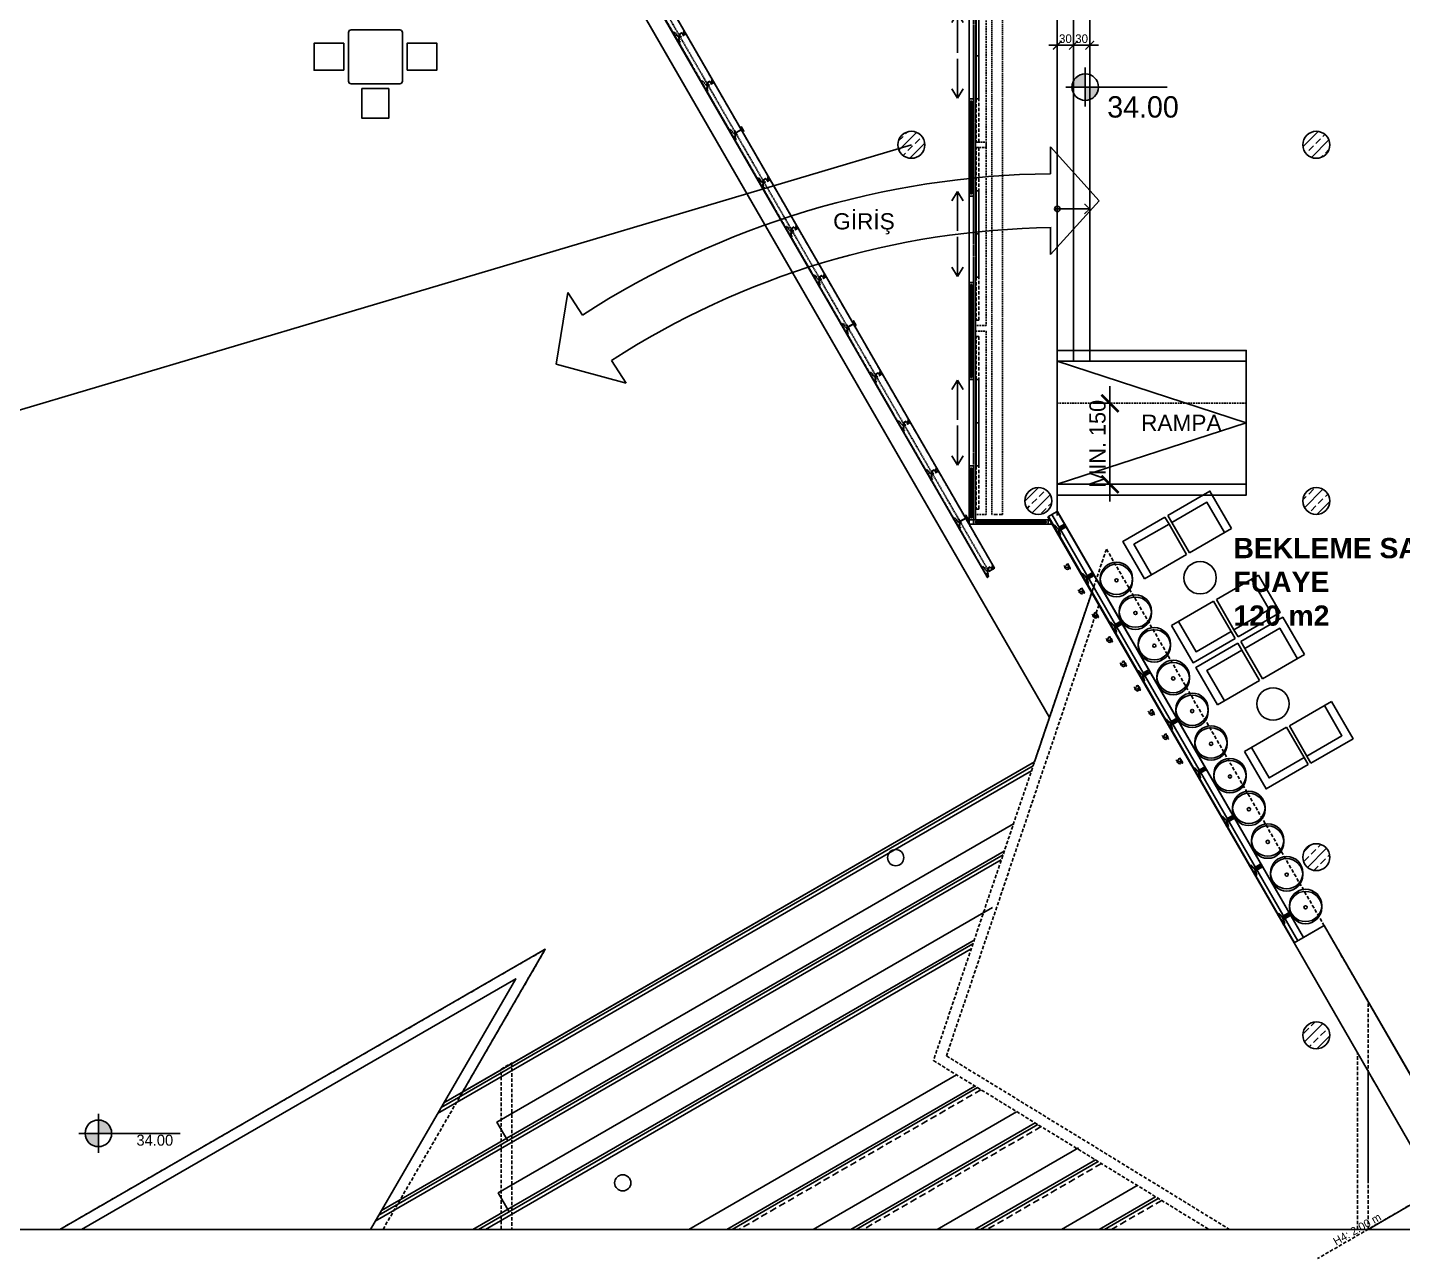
# Model space of a CAD drawing. Header units: centimetres. Extents: x -4936 to 1070, y -18359 to -13352.
# Drawn here: x -2873 to -326, y -18296 to -16015 of the extents above; entities that cross this region are included whole.
import ezdxf
from ezdxf.enums import TextEntityAlignment as Align

# ---------------------------------------------------------------- set-up
doc = ezdxf.new("R2010")
doc.units = ezdxf.units.CM
doc.header["$MEASUREMENT"] = 0
doc.linetypes.add('DASHED', pattern=[19.05, 12.7, -6.35])
doc.linetypes.add('DASHED2', pattern=[9.525, 6.35, -3.175])
for name, color, linetype in [('a_anno_text_p1', 1, 'Continuous'), ('a_anno_text_p2', 2, 'Continuous'), ('a_anno_text_spot', 1, 'Continuous'), ('a_anno_text_spot2', 2, 'Continuous'), ('a_anno_txt', 2, 'Continuous'), ('a_dim', 1, 'Continuous'), ('a_dim_carsi', 1, 'Continuous'), ('a_door_d', 1, 'DASHED2'), ('a_furn', 1, 'Continuous'), ('a_glazing', 150, 'Continuous'), ('a_hatch_p8', 8, 'Continuous'), ('a_overhead', 1, 'DASHED2'), ('a_p1', 1, 'Continuous'), ('a_p1_d', 1, 'DASHED2'), ('a_p2', 2, 'Continuous'), ('a_p2_d', 2, 'DASHED'), ('a_p3', 3, 'Continuous'), ('a_p3_d', 3, 'DASHED2'), ('a_p4', 4, 'Continuous'), ('a_p5', 5, 'Continuous'), ('a_p8_d', 8, 'DASHED2'), ('a_step', 2, 'Continuous'), ('E_lighting', 40, 'Continuous'), ('m_equipment', 1, 'DASHED2'), ('str_SNL_hatch', 1, 'Continuous'), ('str_SNL_wall_sheer', 5, 'Continuous'), ('TEFRIS', 12, 'Continuous')]:
    doc.layers.add(name, color=color, linetype=linetype)
doc.styles.add('ARIAL', font='', dxfattribs={"height": 1})
doc.styles.get("Standard").update_dxf_attribs({"font": ''})
doc.styles.get('ARIAL').set_extended_font_data('@Arial Unicode MS')
doc.styles.get('Standard').set_extended_font_data('Futura Lt BT')
doc.dimstyles.new('snl-100', dxfattribs={"dimtxt": 16, "dimasz": 16, "dimexe": 16, "dimexo": 8, "dimgap": 4, "dimtad": 1, "dimtoh": 1, "dimdec": 0, "dimzin": 0, "dimdsep": 46, "dimtxsty": 'Standard', "dimblk": 'ARCHTICK', "dimcen": 16, "dimdle": 16, "dimclrd": 256, "dimclre": 256, "dimclrt": 6, "dimadec": 0, "dimazin": 0, "dimtfac": 1, "dimtdec": 0, "dimtix": 1, "dimtmove": 0, "dimatfit": 0, "dimldrblk": 'ARCHTICK', "dimfxl": 1, "dimtolj": 1, "dimtzin": 0, "dimlwd": -1, "dimlwe": -1, "dimarcsym": 0})
doc.dimstyles.new('snl-200', dxfattribs={"dimtxt": 50, "dimasz": 32, "dimexe": 0, "dimexo": 16, "dimgap": 8, "dimtad": 1, "dimtoh": 1, "dimdec": 0, "dimzin": 0, "dimdsep": 46, "dimtxsty": 'Standard', "dimblk": 'ARCHTICK', "dimcen": 32, "dimclrd": 256, "dimclre": 256, "dimclrt": 256, "dimadec": 0, "dimazin": 0, "dimtfac": 1, "dimtdec": 0, "dimtix": 1, "dimtmove": 0, "dimatfit": 0, "dimldrblk": 'ARCHTICK', "dimfxl": 1, "dimtolj": 1, "dimtzin": 0, "dimlwd": -1, "dimlwe": -1, "dimarcsym": 0})

# ---------------------------------------------------------------- blocks, each defined once
blk = doc.blocks.new('A$C2B115F83')
blk.add_lwpolyline([(0, 8), (0, 0), (6, 0), (6, 3), (4, 3), (4, 5), (6, 5), (6, 8)], close=True)
blk = doc.blocks.new('A$C1C56115A')
at = {"layer": 'a_door_d', "ltscale": 0.5}
blk.add_lwpolyline([(-7.5, 170), (12.5, 170), (12.5, -170), (-7.5, -170)], close=True, dxfattribs=at)
at = {"layer": 'a_door_d'}
for points in [[(-6.5, 80), (-6.5, 160), (-1.5, 160), (-1.5, 80)], [(-6.5, -80), (-6.5, -160), (-1.5, -160), (-1.5, -80)]]:
    blk.add_lwpolyline(points, close=True, dxfattribs=at)
at = {"layer": 'a_glazing'}
for points in [[(-40.8, 78.8), (-51.3, 61.5)], [(-40.8, 5.4), (-40.8, 78.8)], [(-40.8, 78.8), (-30.2, 61.5)], [(-40.8, -5.4), (-40.8, -78.8)], [(-40.8, -78.8), (-51.3, -61.5)], [(-40.8, -78.8), (-30.2, -61.5)]]:
    blk.add_lwpolyline(points, dxfattribs=at)
at = {"layer": 'a_p2'}
for points in [[(-6.5, 0), (-6.5, 80), (-1.5, 80), (-1.5, 0)], [(-6.5, 0), (-6.5, -80), (-1.5, -80), (-1.5, 0)]]:
    blk.add_lwpolyline(points, close=True, dxfattribs=at)
blk = doc.blocks.new('A$C6B126162')
for points in [[(0.5, 0), (0.5, -2.2), (10.5, -4.9), (10.5, -7), (9.5, -7), (9.5, -5.6), (0, -3.1), (-9.5, -5.6), (-9.5, -7), (-10.5, -7), (-10.5, -4.9), (-0.5, -2.2), (-0.5, 0), (0.5, 0)], [(-11.5, -7), (-11.5, -8), (-8.5, -8), (-8.5, -8), (-8.5, -7), (-11.5, -7), (-11.5, -7)], [(8.5, -7), (8.5, -8), (11.5, -8), (11.5, -8), (11.5, -7), (8.5, -7), (8.5, -7)]]:
    blk.add_lwpolyline(points)
blk = doc.blocks.new('A$C65777083')
for points in [[(3, 0), (-3, 0), (-3, 12), (3, 12)], [(2.5, 0.5), (-2.5, 0.5), (-2.5, 11.5), (2.5, 11.5)]]:
    blk.add_lwpolyline(points, close=True)
for points in [[(2.5, 11.5), (-2.5, 0.5)], [(-2.5, 11.5), (2.5, 0.5)]]:
    blk.add_lwpolyline(points)
blk = doc.blocks.new('A$C30884E47')
for p, q in [((-5, 15), (-5, 14.5)), ((-5, 0), (-5, 0.5)), ((5, 14.5), (5, 15)), ((5, 0), (5, 0.5))]:
    blk.add_line(p, q)
for points in [[(-5, 15), (5, 15)], [(-5, 14.5), (-0.25, 14.5)], [(-5, 0.5), (-0.25, 0.5)], [(-5, 0), (5, 0)], [(-0.25, 14.5), (-0.25, 0.5)], [(0.25, 14.5), (5, 14.5)], [(0.25, 14.5), (0.25, 0.5)], [(0.25, 0.5), (5, 0.5)]]:
    blk.add_lwpolyline(points)
blk = doc.blocks.new('A$C7DFD5307')
blk.add_circle((0, 0), 10)
blk = doc.blocks.new('A$C47794B28')
at = {"layer": 'str_SNL_hatch'}
h = blk.add_hatch(dxfattribs=at)
h.set_pattern_fill('ANSI33', color=256, scale=100, style=0)
h.set_pattern_definition([(45, (-1153.641, -4045.18), (-17.67767, 17.67767), []), (45, (-1135.964, -4045.18), (-17.67767, 17.67767), [12.5, -6.25])])
edge = h.paths.add_edge_path()
edge.add_arc((0, 0), 25, 0, 360)
at = {"layer": 'str_SNL_wall_sheer'}
blk.add_circle((0, 0), 25, dxfattribs=at)
blk = doc.blocks.new('*U16')
at = {"layer": 'a_anno_text_spot2'}
h = blk.add_hatch(color=256, dxfattribs=at)
h.paths.add_polyline_path([(-22.9, 24.6, 0.414214), (-47.6, 0), (-22.9, 0)])
h.paths.add_polyline_path([(-22.9, 0), (-22.9, -24.6, 0.414214), (1.7, 0)])
for p, q in [((-22.9, 36.2), (-22.9, -36.2)), ((-59.2, 0), (128.7, 0))]:
    blk.add_line(p, q, dxfattribs=at)
blk.add_circle((-22.9, 0), 24.6, dxfattribs=at)
for tag, p in [('MIMARI_KOT', (18.1, 21.6)), ('STATIK_KOT', (17.8, -56.5))]:
    blk.add_attdef(tag, p, '', height=39.6, dxfattribs=at)
blk = doc.blocks.new('kot')
h = blk.add_hatch(color=256)
h.paths.add_polyline_path([(0, 0), (-9.7, 0, 0.414214), (0, -9.7)])
h.paths.add_polyline_path([(0, 9.7), (0, 0), (9.7, 0, 0.414214)])
for p, q in [((0, 14.3), (0, -14.3)), ((-14.3, 0), (59.7, 0))]:
    blk.add_line(p, q)
blk.add_circle((0, 0), 9.7)
for tag, p in [('KOT', (13.5, 3.6)), ('txt', (13.5, -19.1))]:
    blk.add_attdef(tag, p, '', height=16)
blk = doc.blocks.new('A$C16263C27')
at = {"ltscale": 0.5}
for centre, radius in [((-0.1, 3.5), 30), ((-0.1, -0.4), 30), ((0, 0), 3)]:
    blk.add_circle(centre, radius, dxfattribs=at)
blk = doc.blocks.new('A$C15A73B03')
at = {"ltscale": 0.5}
for p, q in [((90, -15), (90, 0)), ((90, -80), (90, -15)), ((0, -80), (90, -80))]:
    blk.add_line(p, q, dxfattribs=at)
for points in [[(0, -80), (0, 0), (90, 0)], [(15, -80), (15, -15), (90, -15)]]:
    blk.add_lwpolyline(points, dxfattribs=at)
blk = doc.blocks.new('_ArchTick')
at = {"const_width": 0.15}
blk.add_lwpolyline([(-0.5, -0.5), (0.5, 0.5)], dxfattribs=at)
blk = doc.blocks.new('*D30')
at = {"layer": 'a_dim', "ltscale": 0.5, "transparency": 16777216}
for p, q in [((-965.2, -16047.4), (-981.2, -16047.4)), ((-965.2, -16039.4), (-965.2, -16031.4)), ((-965.2, -16047.4), (-935.2, -16047.4)), ((-935.2, -16039.4), (-935.2, -16031.4)), ((-935.2, -16047.4), (-919.2, -16047.4))]:
    blk.add_line(p, q, dxfattribs=at)
at = {"layer": 'Defpoints', "color": 0, "ltscale": 0.5, "transparency": 16777216}
for p in [(-965.2, -16047.4), (-935.2, -16047.4), (-935.2, -16047.4)]:
    blk.add_point(p, dxfattribs=at)
at = {"layer": 'a_dim', "ltscale": 0.5, "transparency": 16777216, "xscale": 16, "yscale": 16, "zscale": 16}
blk.add_blockref('_ArchTick', (-965.2, -16047.4), dxfattribs=at)
at = {"layer": 'a_dim', "ltscale": 0.5, "transparency": 16777216, "xscale": 16, "yscale": 16, "zscale": 16, "rotation": 180}
blk.add_blockref('_ArchTick', (-935.2, -16047.4), dxfattribs=at)
at = {"layer": 'a_dim', "color": 6, "ltscale": 0.5, "transparency": 16777216, "insert": (-950.2, -16035.4), "char_height": 16, "attachment_point": 5}
blk.add_mtext('\\A1;30', dxfattribs=at)
blk = doc.blocks.new('*D31')
at = {"layer": 'a_dim', "ltscale": 0.5, "transparency": 16777216}
for p, q in [((-935.2, -16047.4), (-951.2, -16047.4)), ((-935.2, -16039.4), (-935.2, -16031.4)), ((-935.2, -16047.4), (-905.2, -16047.4)), ((-905.2, -16039.4), (-905.2, -16031.4)), ((-905.2, -16047.4), (-889.2, -16047.4))]:
    blk.add_line(p, q, dxfattribs=at)
at = {"layer": 'Defpoints', "color": 0, "ltscale": 0.5, "transparency": 16777216}
for p in [(-935.2, -16047.4), (-905.2, -16047.4), (-905.2, -16047.4)]:
    blk.add_point(p, dxfattribs=at)
at = {"layer": 'a_dim', "ltscale": 0.5, "transparency": 16777216, "xscale": 16, "yscale": 16, "zscale": 16}
blk.add_blockref('_ArchTick', (-935.2, -16047.4), dxfattribs=at)
at = {"layer": 'a_dim', "ltscale": 0.5, "transparency": 16777216, "xscale": 16, "yscale": 16, "zscale": 16, "rotation": 180}
blk.add_blockref('_ArchTick', (-905.2, -16047.4), dxfattribs=at)
at = {"layer": 'a_dim', "color": 6, "ltscale": 0.5, "transparency": 16777216, "insert": (-920.2, -16035.4), "char_height": 16, "attachment_point": 5}
blk.add_mtext('\\A1;30', dxfattribs=at)
blk = doc.blocks.new('*D32')
at = {"layer": 'a_dim_carsi', "transparency": 16777216}
for p, q in [((-867.6, -16711), (-867.6, -16679)), ((-896.9, -16711), (-867.6, -16711)), ((-867.6, -16711), (-867.6, -16861)), ((-896.9, -16861), (-867.6, -16861)), ((-867.6, -16861), (-867.6, -16893))]:
    blk.add_line(p, q, dxfattribs=at)
at = {"layer": 'Defpoints', "color": 0, "transparency": 16777216}
for p in [(-912.9, -16711), (-912.9, -16861), (-867.6, -16861)]:
    blk.add_point(p, dxfattribs=at)
at = {"layer": 'a_dim_carsi', "transparency": 16777216, "xscale": 32, "yscale": 32, "zscale": 32}
for p, rotation in [((-867.6, -16711), 270), ((-867.6, -16861), 90)]:
    blk.add_blockref('_ArchTick', p, dxfattribs=dict(at, rotation=rotation))
at = {"layer": 'a_dim_carsi', "transparency": 16777216, "insert": (-890.6, -16786), "char_height": 30, "attachment_point": 5, "rotation": 90}
blk.add_mtext('\\A1;MIN. 150', dxfattribs=at)

msp = doc.modelspace()

# ---------------------------------------------------------------- linework, layer by layer
at = {"ltscale": 0.5}
msp.add_line((-1235.49, -16231.97), (-4018.99, -17059.92), dxfattribs=at)
msp.add_lwpolyline([(-4852.67, -13352.87), (1020.22, -13352.87), (1020.22, -18241.7), (-4852.67, -18241.7)], close=True, dxfattribs=at)
at = {"layer": 'a_anno_text_p1'}
for p, q in [((-887.63, -16335.46), (-977.63, -16235.46)), ((-977.63, -16235.46), (-977.63, -16285.46)), ((-977.63, -16435.46), (-887.63, -16335.46)), ((-977.63, -16385.46), (-977.63, -16435.46)), ((-1893.53, -16638.35), (-1872.25, -16505.51)), ((-1872.25, -16505.51), (-1845.11, -16547.5)), ((-1790.81, -16631.47), (-1763.66, -16673.46)), ((-1763.66, -16673.46), (-1893.53, -16638.35))]:
    msp.add_line(p, q, dxfattribs=at)
msp.add_arc((-956.8, -17921.3), 1535.98, 90.7296, 122.88675, dxfattribs=at)
at = {"layer": 'a_furn', "ltscale": 0.5}
for centre in [(-700.69, -17034.26), (-565.57, -17268.02)]:
    msp.add_circle(centre, 30, dxfattribs=at)
at = {"layer": 'a_hatch_p8'}
msp.add_lwpolyline([(-2186.98, -15202.02), (-2121.16, -15240.02), (-2111.37, -15256.97), (-2120.61, -15256.97), (-1094.68, -17033.93), (-1093.82, -17033.43), (-1094.32, -17032.56), (-1092.48, -17031.5), (-1095.17, -17021.51), (-1093.25, -17020.4), (-1092, -17022.57), (-1081.61, -17016.57), (-1128.72, -16934.97), (-974.57, -16934.97), (-901.42, -17061.67), (-979.68, -17293.11), (-2186.98, -15202.02)], close=True, dxfattribs=at)
for points in [[(-3789.81, -18241.7), (-4018.99, -17059.92), (-3437.38, -16052.55), (-2940.99, -15765.96), (-2253.24, -15765.96), (-2162.98, -15243.59), (-979.68, -17293.11), (-1007.57, -17375.59), (-2067.08, -17987.3), (-1913.82, -17722.61), (-2812.91, -18241.7)], [(-1749.18, -15843.97), (-1756.11, -15847.97), (-1128.72, -16934.64), (-1128.72, -15843.97), (-1749.18, -15843.97)]]:
    msp.add_lwpolyline(points, dxfattribs=at)
at = {"layer": 'a_overhead'}
msp.add_line((-874.16, -16981.07), (-389.19, -17820.07), dxfattribs=at)
for points in [[(-1007.57, -17375.59), (-874.16, -16981.07)], [(-389.19, -18153.2), (-389.19, -17820.07)]]:
    msp.add_lwpolyline(points, dxfattribs=at)
at = {"layer": 'a_p1'}
for p, q in [((-1128.72, -16934.97), (-1756.3, -15847.97)), ((-1128.72, -15843.97), (-1128.72, -16934.97)), ((-1114.72, -16926.97), (-987.89, -16926.97)), ((-1114.72, -16934.97), (-987.89, -16934.97))]:
    msp.add_line(p, q, dxfattribs=at)
at = {"layer": 'a_p1', "ltscale": 0.5}
for points in [[(-1120.72, -15920.97), (-905.17, -15920.97), (-905.17, -16632.97)], [(-1120.72, -15950.97), (-935.17, -15950.97), (-935.17, -16632.97)], [(-1120.72, -15980.97), (-965.17, -15980.97), (-965.17, -16918.95)], [(-970.17, -16350.65), (-905.17, -16350.65)], [(-965.17, -16632.97), (-615.17, -16746.97), (-965.17, -16860.97)]]:
    msp.add_lwpolyline(points, dxfattribs=at)
at = {"layer": 'a_p1'}
for points in [[(-1128.72, -16152.97), (-1128.72, -16320.97)], [(-1120.72, -16320.97), (-1120.72, -16152.97)], [(-1128.72, -16492.97), (-1128.72, -16660.97)], [(-1120.72, -16660.97), (-1120.72, -16492.97)], [(-1128.72, -16832.97), (-1128.72, -16920.97)], [(-1120.72, -16920.97), (-1120.72, -16832.97)], [(-965.18, -16911.24), (-982.5, -16921.24)], [(-965.17, -16911.26), (-509.25, -17700.93)], [(-982.5, -16921.24), (-526.57, -17710.93)], [(-519.64, -17706.93), (-975.57, -16917.24)]]:
    msp.add_lwpolyline(points, dxfattribs=at)
at = {"layer": 'a_p1', "ltscale": 0.5, "const_width": 2}
for points in [[(-905.17, -16350.65), (-915.06, -16341.29)], [(-905.17, -16350.65), (-915.06, -16360)]]:
    msp.add_lwpolyline(points, dxfattribs=at)
at = {"layer": 'a_p1', "ltscale": 0.5}
msp.add_lwpolyline([(-965.17, -16860.97), (-615.17, -16860.97), (-615.17, -16632.97), (-965.17, -16632.97)], close=True, dxfattribs=at)
msp.add_circle((-965.17, -16350.65), 5, dxfattribs=at)
at = {"layer": 'a_p1_d', "ltscale": 0.1}
msp.add_lwpolyline([(-1755.76, -15886.9), (-1093.92, -17033.26), (-1094.78, -17033.76), (-1756.63, -15887.4)], close=True, dxfattribs=at)
at = {"layer": 'a_p1_d', "ltscale": 0.5}
msp.add_lwpolyline([(-615.17, -16710.97), (-965.17, -16710.97)], dxfattribs=at)
at = {"layer": 'a_p1_d', "lineweight": -2}
for points in [[(-901.42, -17061.67), (-1194.71, -17928.99), (-684.37, -18241.7)], [(-888.1, -17084.73), (-1170.65, -17920.27), (-646.09, -18241.7)], [(-2214.39, -18241.7), (-1913.82, -17722.61), (-2812.91, -18241.7)], [(-409.19, -18241.7), (-409.19, -17914.23)], [(-389.19, -18241.7), (-389.19, -17948.88)]]:
    msp.add_lwpolyline(points, dxfattribs=at)
at = {"layer": 'a_p1_d'}
msp.add_lwpolyline([(-1995.49, -18241.7), (-1995.49, -17944.93), (-1975.49, -17933.38), (-1975.49, -18241.7)], dxfattribs=at)
at = {"layer": 'a_p2'}
for p, q in [((-1116.72, -16929.97), (-985.89, -16929.97)), ((-1116.72, -16931.97), (-985.89, -16931.97))]:
    msp.add_line(p, q, dxfattribs=at)
for points in [[(-1125.72, -16320.97), (-1125.72, -16150.97)], [(-1123.72, -16150.97), (-1123.72, -16320.97)], [(-1125.72, -16660.97), (-1125.72, -16490.97)], [(-1123.72, -16490.97), (-1123.72, -16660.97)], [(-1125.72, -16920.97), (-1125.72, -16830.97)], [(-1123.72, -16830.97), (-1123.72, -16920.97)], [(-981.89, -16926.97), (-979.19, -16926.97)], [(-981.89, -16934.97), (-974.57, -16934.97)], [(-974.57, -16934.97), (-979.19, -16926.97)], [(-966.76, -16946.5), (-967.62, -16947)], [(-966.51, -16946.94), (-967.37, -16947.44)], [(-914.79, -17036.5), (-915.66, -17037)], [(-914.54, -17036.94), (-915.41, -17037.44)], [(-862.83, -17126.5), (-863.7, -17127)], [(-862.58, -17126.94), (-863.45, -17127.44)], [(-810.87, -17216.5), (-811.74, -17217)], [(-810.62, -17216.94), (-811.49, -17217.44)], [(-758.91, -17306.5), (-759.78, -17307)], [(-758.66, -17306.94), (-759.53, -17307.44)], [(-706.95, -17396.5), (-707.81, -17397)], [(-706.7, -17396.94), (-707.56, -17397.44)], [(-654.99, -17486.5), (-655.85, -17487)], [(-654.74, -17486.94), (-655.6, -17487.44)], [(-603.02, -17576.5), (-603.89, -17577)], [(-602.77, -17576.94), (-603.64, -17577.44)], [(-551.06, -17666.5), (-551.93, -17667)], [(-550.81, -17666.94), (-551.68, -17667.44)]]:
    msp.add_lwpolyline(points, dxfattribs=at)
at = {"layer": 'a_p2', "ltscale": 0.5}
for points in [[(-965.17, -16632.97), (-615.17, -16632.97), (-615.17, -16612.97), (-965.17, -16612.97)], [(-965.17, -16880.97), (-615.17, -16880.97), (-615.17, -16860.97), (-965.17, -16860.97)]]:
    msp.add_lwpolyline(points, close=True, dxfattribs=at)
at = {"layer": 'a_p2'}
for points in [[(-1120.72, -16934.97), (-1120.72, -16926.97), (-1128.72, -16926.97), (-1128.72, -16934.97)], [(-982.5, -16921.24), (-526.57, -17710.93), (-525.7, -17710.43), (-981.63, -16920.74)]]:
    msp.add_lwpolyline(points, close=True, dxfattribs=at)
at = {"layer": 'a_p2', "color": 1}
for points in [[(-950.99, -17014.03), (-951.82, -17013.33), (-952.54, -17012.45), (-953.25, -17011.57)], [(-945.61, -17015.13), (-946.2, -17015.41), (-946.96, -17015.49), (-947.65, -17015.45)], [(-925.01, -17059.03), (-925.84, -17058.33), (-926.56, -17057.45), (-927.27, -17056.57)], [(-899.03, -17104.03), (-899.86, -17103.33), (-900.57, -17102.45), (-901.29, -17101.57)], [(-873.05, -17149.03), (-873.88, -17148.33), (-874.59, -17147.45), (-875.31, -17146.57)], [(-847.07, -17194.03), (-847.9, -17193.33), (-848.61, -17192.45), (-849.33, -17191.57)], [(-841.69, -17195.13), (-842.28, -17195.41), (-843.03, -17195.49), (-843.73, -17195.45)], [(-821.09, -17239.03), (-821.92, -17238.33), (-822.63, -17237.45), (-823.35, -17236.57)], [(-795.11, -17284.03), (-795.94, -17283.33), (-796.65, -17282.45), (-797.36, -17281.57)], [(-769.13, -17329.03), (-769.96, -17328.33), (-770.67, -17327.45), (-771.38, -17326.57)], [(-743.15, -17374.03), (-743.98, -17373.33), (-744.69, -17372.45), (-745.4, -17371.57)]]:
    msp.add_open_spline(points, degree=3, dxfattribs=at)
for points, knots in [([(-950.99, -17014.03), (-951.16, -17014.29), (-951.62, -17015.52), (-950.02, -17017.24), (-948.59, -17018.13)], [9.4564744, 9.4564744, 9.4564744, 9.4564744, 10.4772979, 14.0105664, 14.0105664, 14.0105664, 14.0105664]), ([(-948.38, -17010.33), (-948.45, -17010.62), (-948.79, -17012.17), (-950.43, -17013.13), (-950.99, -17014.03)], [5.1116814, 5.1116814, 5.1116814, 5.1116814, 5.9830407, 9.4564744, 9.4564744, 9.4564744, 9.4564744]), ([(-947.65, -17015.45), (-947.72, -17015.44), (-949.06, -17015.33), (-950.12, -17014.77), (-950.99, -17014.03)], [40.5668818, 40.5668818, 40.5668818, 40.5668818, 40.7301057, 44.1513216, 44.1513216, 44.1513216, 44.1513216]), ([(-943.92, -17009.26), (-945.72, -17008.88), (-947.92, -17008.41), (-948.31, -17010.02), (-948.38, -17010.33)], [0, 0, 0, 0, 4.2010309, 5.1116814, 5.1116814, 5.1116814, 5.1116814]), ([(-944.34, -17017.33), (-944.26, -17016.48), (-944.45, -17013.95), (-939.55, -17021.49), (-942.17, -17012.92), (-946.09, -17008.83), (-943.79, -17013.62), (-945.13, -17014.91), (-945.61, -17015.13)], [18.8935867, 18.8935867, 18.8935867, 18.8935867, 20.9412466, 24.5195858, 31.1867659, 33.2771396, 37.2195877, 38.7179399, 38.7179399, 38.7179399, 38.7179399]), ([(-948.59, -17018.13), (-946.96, -17019.13), (-944.69, -17019.65), (-944.37, -17017.69), (-944.34, -17017.33)], [14.0105664, 14.0105664, 14.0105664, 14.0105664, 18.0280716, 18.8935867, 18.8935867, 18.8935867, 18.8935867]), ([(-925.01, -17059.03), (-925.18, -17059.29), (-926.05, -17061.61), (-917.41, -17067.03), (-918.81, -17058.42), (-913.57, -17066.49), (-916.19, -17057.92), (-920.11, -17053.83), (-917.19, -17059.9), (-922.1, -17060.86), (-924.14, -17059.77), (-925.01, -17059.03)], [9.4564744, 9.4564744, 9.4564744, 9.4564744, 10.4772979, 18.0280716, 20.9412466, 24.5195858, 31.1867659, 33.2771396, 37.2195877, 40.7301057, 44.1513216, 44.1513216, 44.1513216, 44.1513216]), ([(-917.94, -17054.26), (-919.74, -17053.88), (-922.31, -17053.33), (-922.47, -17056.97), (-924.45, -17058.13), (-925.01, -17059.03)], [0, 0, 0, 0, 4.2010309, 5.9830407, 9.4564744, 9.4564744, 9.4564744, 9.4564744]), ([(-899.03, -17104.03), (-899.2, -17104.29), (-900.07, -17106.61), (-891.43, -17112.03), (-892.83, -17103.42), (-887.58, -17111.49), (-890.21, -17102.92), (-894.13, -17098.83), (-891.21, -17104.9), (-896.12, -17105.86), (-898.16, -17104.77), (-899.03, -17104.03)], [9.4564744, 9.4564744, 9.4564744, 9.4564744, 10.4772979, 18.0280716, 20.9412466, 24.5195858, 31.1867659, 33.2771396, 37.2195877, 40.7301057, 44.1513216, 44.1513216, 44.1513216, 44.1513216]), ([(-891.96, -17099.26), (-893.76, -17098.88), (-896.33, -17098.33), (-896.49, -17101.97), (-898.47, -17103.13), (-899.03, -17104.03)], [0, 0, 0, 0, 4.2010309, 5.9830407, 9.4564744, 9.4564744, 9.4564744, 9.4564744]), ([(-873.05, -17149.03), (-873.22, -17149.29), (-874.09, -17151.61), (-865.45, -17157.03), (-866.85, -17148.42), (-861.6, -17156.49), (-864.23, -17147.92), (-868.15, -17143.83), (-865.23, -17149.9), (-870.13, -17150.86), (-872.17, -17149.77), (-873.05, -17149.03)], [9.4564744, 9.4564744, 9.4564744, 9.4564744, 10.4772979, 18.0280716, 20.9412466, 24.5195858, 31.1867659, 33.2771396, 37.2195877, 40.7301057, 44.1513216, 44.1513216, 44.1513216, 44.1513216]), ([(-865.98, -17144.26), (-867.78, -17143.88), (-870.35, -17143.33), (-870.5, -17146.97), (-872.48, -17148.13), (-873.05, -17149.03)], [0, 0, 0, 0, 4.2010309, 5.9830407, 9.4564744, 9.4564744, 9.4564744, 9.4564744]), ([(-844.46, -17190.33), (-844.52, -17190.62), (-844.87, -17192.17), (-846.5, -17193.13), (-847.07, -17194.03)], [5.1116814, 5.1116814, 5.1116814, 5.1116814, 5.9830407, 9.4564744, 9.4564744, 9.4564744, 9.4564744]), ([(-840, -17189.26), (-841.8, -17188.88), (-844, -17188.41), (-844.39, -17190.02), (-844.46, -17190.33)], [0, 0, 0, 0, 4.2010309, 5.1116814, 5.1116814, 5.1116814, 5.1116814]), ([(-840.41, -17197.33), (-840.34, -17196.48), (-840.53, -17193.95), (-835.62, -17201.49), (-838.25, -17192.92), (-842.17, -17188.83), (-839.86, -17193.62), (-841.21, -17194.91), (-841.69, -17195.13)], [18.8935867, 18.8935867, 18.8935867, 18.8935867, 20.9412466, 24.5195858, 31.1867659, 33.2771396, 37.2195877, 38.7179399, 38.7179399, 38.7179399, 38.7179399]), ([(-847.07, -17194.03), (-847.24, -17194.29), (-847.7, -17195.52), (-846.09, -17197.24), (-844.66, -17198.13)], [9.4564744, 9.4564744, 9.4564744, 9.4564744, 10.4772979, 14.0105664, 14.0105664, 14.0105664, 14.0105664]), ([(-843.73, -17195.45), (-843.79, -17195.44), (-845.14, -17195.33), (-846.19, -17194.77), (-847.07, -17194.03)], [40.5668818, 40.5668818, 40.5668818, 40.5668818, 40.7301057, 44.1513216, 44.1513216, 44.1513216, 44.1513216]), ([(-844.66, -17198.13), (-843.04, -17199.13), (-840.77, -17199.65), (-840.45, -17197.69), (-840.41, -17197.33)], [14.0105664, 14.0105664, 14.0105664, 14.0105664, 18.0280716, 18.8935867, 18.8935867, 18.8935867, 18.8935867]), ([(-821.09, -17239.03), (-821.26, -17239.29), (-822.12, -17241.61), (-813.49, -17247.03), (-814.89, -17238.42), (-809.64, -17246.49), (-812.27, -17237.92), (-816.19, -17233.83), (-813.27, -17239.9), (-818.17, -17240.86), (-820.21, -17239.77), (-821.09, -17239.03)], [9.4564744, 9.4564744, 9.4564744, 9.4564744, 10.4772979, 18.0280716, 20.9412466, 24.5195858, 31.1867659, 33.2771396, 37.2195877, 40.7301057, 44.1513216, 44.1513216, 44.1513216, 44.1513216]), ([(-814.02, -17234.26), (-815.82, -17233.88), (-818.39, -17233.33), (-818.54, -17236.97), (-820.52, -17238.13), (-821.09, -17239.03)], [0, 0, 0, 0, 4.2010309, 5.9830407, 9.4564744, 9.4564744, 9.4564744, 9.4564744]), ([(-795.11, -17284.03), (-795.28, -17284.29), (-796.14, -17286.61), (-787.5, -17292.03), (-788.91, -17283.42), (-783.66, -17291.49), (-786.29, -17282.92), (-790.21, -17278.83), (-787.29, -17284.9), (-792.19, -17285.86), (-794.23, -17284.77), (-795.11, -17284.03)], [9.4564744, 9.4564744, 9.4564744, 9.4564744, 10.4772979, 18.0280716, 20.9412466, 24.5195858, 31.1867659, 33.2771396, 37.2195877, 40.7301057, 44.1513216, 44.1513216, 44.1513216, 44.1513216]), ([(-788.03, -17279.26), (-789.84, -17278.88), (-792.41, -17278.33), (-792.56, -17281.97), (-794.54, -17283.13), (-795.11, -17284.03)], [0, 0, 0, 0, 4.2010309, 5.9830407, 9.4564744, 9.4564744, 9.4564744, 9.4564744]), ([(-769.13, -17329.03), (-769.3, -17329.29), (-770.16, -17331.61), (-761.52, -17337.03), (-762.93, -17328.42), (-757.68, -17336.49), (-760.3, -17327.92), (-764.23, -17323.83), (-761.31, -17329.9), (-766.21, -17330.86), (-768.25, -17329.77), (-769.13, -17329.03)], [9.4564744, 9.4564744, 9.4564744, 9.4564744, 10.4772979, 18.0280716, 20.9412466, 24.5195858, 31.1867659, 33.2771396, 37.2195877, 40.7301057, 44.1513216, 44.1513216, 44.1513216, 44.1513216]), ([(-762.05, -17324.26), (-763.86, -17323.88), (-766.43, -17323.33), (-766.58, -17326.97), (-768.56, -17328.13), (-769.13, -17329.03)], [0, 0, 0, 0, 4.2010309, 5.9830407, 9.4564744, 9.4564744, 9.4564744, 9.4564744]), ([(-743.15, -17374.03), (-743.32, -17374.29), (-744.18, -17376.61), (-735.54, -17382.03), (-736.95, -17373.42), (-731.7, -17381.49), (-734.32, -17372.92), (-738.25, -17368.83), (-735.33, -17374.9), (-740.23, -17375.86), (-742.27, -17374.77), (-743.15, -17374.03)], [9.4564744, 9.4564744, 9.4564744, 9.4564744, 10.4772979, 18.0280716, 20.9412466, 24.5195858, 31.1867659, 33.2771396, 37.2195877, 40.7301057, 44.1513216, 44.1513216, 44.1513216, 44.1513216]), ([(-736.07, -17369.26), (-737.88, -17368.88), (-740.45, -17368.33), (-740.6, -17371.97), (-742.58, -17373.13), (-743.15, -17374.03)], [0, 0, 0, 0, 4.2010309, 5.9830407, 9.4564744, 9.4564744, 9.4564744, 9.4564744])]:
    msp.add_open_spline(points, degree=3, knots=knots, dxfattribs=at)
at = {"layer": 'a_p2_d'}
for points in [[(-1106.6, -17982.98), (-1554.72, -18241.7)], [(-995.02, -18051.35), (-1324.72, -18241.7)], [(-883.44, -18119.72), (-1094.72, -18241.7)], [(-771.86, -18188.09), (-864.72, -18241.7)]]:
    msp.add_lwpolyline(points, dxfattribs=at)
at = {"layer": 'a_p3_d', "ltscale": 0.2}
for points in [[(-1120.72, -15835.97), (-1120.72, -16926.97)], [(-1116.72, -15835.97), (-1116.72, -16926.97)]]:
    msp.add_lwpolyline(points, dxfattribs=at)
at = {"layer": 'a_p4'}
for points in [[(-965.18, -16911.24), (-975.57, -16917.24)], [(-145.8, -18241.7), (-470.87, -17678.67), (-509.24, -17700.85), (-965.16, -16911.18)]]:
    msp.add_lwpolyline(points, dxfattribs=at)
at = {"layer": 'a_p5'}
for p, q in [((-526.13, -17710.68), (-470.88, -17678.75)), ((-470.88, -17678.75), (-223.51, -18106.68))]:
    msp.add_line(p, q, dxfattribs=at)
for points in [[(-262.53, -18168.25), (-526.57, -17710.93), (-509.25, -17700.93)], [(-389.61, -18241.7), (-230.13, -18149.52), (-176.33, -18241.7)]]:
    msp.add_lwpolyline(points, dxfattribs=at)
at = {"layer": 'a_p5', "ltscale": 2}
msp.add_lwpolyline([(-381.7, -17961.84), (-371.69, -17979.15)], dxfattribs=at)
at = {"layer": 'a_p8_d'}
msp.add_line((-240.23, -18155.36), (-483.03, -18295.7), dxfattribs=at)
at = {"layer": 'a_p8_d', "ltscale": 0.2}
msp.add_lwpolyline([(-1767.5, -15852.57), (-1092, -17022.57), (-1081.61, -17016.57), (-1757.11, -15846.57)], close=True, dxfattribs=at)
at = {"layer": 'a_step', "color": 1}
for p, q in [((-2106.82, -18016.01), (-1010, -17382.76)), ((-2222.32, -18215.49), (-1065.79, -17547.77)), ((-2037.72, -18241.7), (-1121.59, -17712.77)), ((-1567.72, -18241.7), (-1112.9, -17979.11)), ((-1337.72, -18241.7), (-1001.33, -18047.48)), ((-1107.72, -18241.7), (-889.75, -18115.85)), ((-877.72, -18241.7), (-778.17, -18184.22))]:
    msp.add_line(p, q, dxfattribs=at)
at = {"layer": 'a_step'}
for p, q in [((-2101.8, -18007.34), (-1007.57, -17375.59)), ((-2217.3, -18206.82), (-1063.37, -17540.59)), ((-2047.72, -18241.7), (-1119.17, -17705.6)), ((-1577.72, -18241.7), (-1117.76, -17976.14)), ((-1347.72, -18241.7), (-1006.18, -18044.51)), ((-1117.72, -18241.7), (-894.6, -18112.88)), ((-887.72, -18241.7), (-783.02, -18181.25))]:
    msp.add_line(p, q, dxfattribs=at)
for points in [[(-1983.44, -18077.57), (-2003.44, -18042.93), (-1046.39, -17490.38)], [(-1980.94, -18208.92), (-2000.94, -18174.28), (-1084.98, -17645.45)], [(-2237.5, -18241.7), (-1968.62, -17777.35), (-2772.91, -18241.7)], [(-1647.72, -18241.7), (-1151.71, -17955.33)], [(-1417.72, -18241.7), (-1040.79, -18024.08)], [(-1187.72, -18241.7), (-925.79, -18090.48)], [(-957.72, -18241.7), (-816.98, -18160.44)]]:
    msp.add_lwpolyline(points, dxfattribs=at)
at = {"layer": 'm_equipment', "linetype": 'DASHED', "ltscale": 0.2}
for p, q in [((-1086.72, -16916.97), (-1086.72, -15896.97)), ((-1066.72, -15896.97), (-1066.72, -16916.97))]:
    msp.add_line(p, q, dxfattribs=at)
at = {"layer": 'm_equipment'}
msp.add_line((-1066.72, -16916.97), (-1086.72, -16916.97), dxfattribs=at)
at = {"layer": 'TEFRIS'}
msp.add_lwpolyline([(-2183.36, -16018.89), (-2273.36, -16018.89, 0.4142136), (-2278.36, -16023.89), (-2278.36, -16113.89, 0.4142136), (-2273.36, -16118.89), (-2183.36, -16118.89, 0.4142136), (-2178.36, -16113.89), (-2178.36, -16023.89, 0.4142136)], format="xyb", close=True, dxfattribs=at)
for points in [[(-2287.04, -16093.83), (-2342.04, -16093.86), (-2342.07, -16043.86), (-2287.07, -16043.83)], [(-2169.68, -16093.83), (-2114.68, -16093.86), (-2114.65, -16043.86), (-2169.65, -16043.83)], [(-2203.42, -16127.57), (-2203.39, -16182.57), (-2253.39, -16182.6), (-2253.42, -16127.6)]]:
    msp.add_lwpolyline(points, close=True, dxfattribs=at)
for points in [[(-1013.15, -17392.09), (-2113.35, -18027.29)], [(-1068.95, -17557.09), (-2228.85, -18226.77)], [(-1124.75, -17722.1), (-2024.72, -18241.7)]]:
    msp.add_lwpolyline(points, dxfattribs=at)
msp.add_arc((-956.8, -17921.3), 1635.98, 90.7296, 122.88675, dxfattribs=at)

# ---------------------------------------------------------------- block references
at = {"rotation": 359.9999999999349}
for p in [(-1109.22, -16066.97), (-1109.22, -16396.97), (-1109.22, -16746.97)]:
    msp.add_blockref('A$C1C56115A', p, dxfattribs=at)
at = {"layer": 'a_anno_text_spot'}
msp.add_blockref('*U16', (-890.51, -16124.97), dxfattribs=at).add_auto_attribs({'STATIK_KOT': '34.00'})
at = {"layer": 'a_anno_text_spot', "lineweight": 0}
ref = msp.add_blockref('kot', (-2741.69, -18063.76), dxfattribs=dict(at, xscale=2.540000000008149, yscale=2.540000000008149, zscale=2.540000000008149))
ref.add_attrib('txt', '34.00', dxfattribs={"layer": '0', "height": 20.32}).set_placement((-2671.15, -18066.3), align=Align.TOP_LEFT)
at = {"layer": 'a_furn', "ltscale": 0.5, "xscale": -1}
for p, rotation in [((-682.64, -16873.67), 30.02972303355967), ((-713.55, -17191.85), 210.0297230335598), ((-547.51, -17107.43), 30.02972303355967), ((-578.43, -17425.61), 210.0297230335598)]:
    msp.add_blockref('A$C15A73B03', p, dxfattribs=dict(at, rotation=rotation))
at = {"layer": 'a_furn', "ltscale": 0.5}
for p, rotation in [((-843.67, -16966.76), 30.02972303355978), ((-552.52, -17098.77), 210.0297230335598), ((-708.55, -17200.51), 30.02972303355978), ((-417.4, -17332.53), 210.0297230335598)]:
    msp.add_blockref('A$C15A73B03', p, dxfattribs=dict(at, rotation=rotation))
for p in [(-855.53, -17038.91), (-820.5, -17099.51), (-785.47, -17160.11), (-750.44, -17220.72), (-715.41, -17281.32), (-680.37, -17341.93), (-645.34, -17402.53), (-610.31, -17463.13), (-575.28, -17523.74), (-540.25, -17584.34), (-505.22, -17644.94)]:
    msp.add_blockref('A$C16263C27', p, dxfattribs=at)
at = {"layer": 'a_p1', "rotation": 299.9999999999998}
for p in [(-960.57, -16943.22), (-908.61, -17033.22), (-856.64, -17123.22), (-804.68, -17213.22), (-752.72, -17303.22), (-700.76, -17393.22), (-648.8, -17483.22), (-596.84, -17573.22), (-544.88, -17663.22)]:
    msp.add_blockref('A$C6B126162', p, dxfattribs=at)
at = {"layer": 'a_p2', "xscale": -1}
for p, rotation in [((-1120.72, -16146.97), 90.00000000333509), ((-1120.72, -16486.97), 90.00000000333509), ((-1120.72, -16826.97), 90.00000000333509), ((-981.89, -16934.97), 359.9999999999349)]:
    msp.add_blockref('A$C2B115F83', p, dxfattribs=dict(at, rotation=rotation))
at = {"layer": 'a_p2'}
for p, rotation in [((-1120.72, -16326.97), 90.00000000333502), ((-1120.72, -16666.97), 90.00000000333502), ((-1120.72, -16926.97), 90.00000000333502), ((-1120.72, -16934.97), 359.9999999999349)]:
    msp.add_blockref('A$C2B115F83', p, dxfattribs=dict(at, rotation=rotation))
at = {"layer": 'a_p3', "rotation": 299.9999999999998}
for name, p in [('A$C30884E47', (-1561.16, -16209.97)), ('A$C30884E47', (-1353.31, -16569.97)), ('A$C30884E47', (-1145.47, -16929.97)), ('A$C65777083', (-960.57, -16943.22)), ('A$C65777083', (-908.61, -17033.22)), ('A$C65777083', (-856.64, -17123.22)), ('A$C65777083', (-804.68, -17213.22)), ('A$C65777083', (-752.72, -17303.22)), ('A$C65777083', (-700.76, -17393.22)), ('A$C65777083', (-648.8, -17483.22)), ('A$C65777083', (-596.84, -17573.22)), ('A$C65777083', (-544.88, -17663.22))]:
    msp.add_blockref(name, p, dxfattribs=at)
at = {"layer": 'a_p5', "ltscale": 2}
for p in [(-1235.49, -16231.97), (-485.49, -16231.97), (-1000.49, -16891.97), (-485.49, -16891.97), (-485.49, -17551.97), (-485.49, -17881.97)]:
    msp.add_blockref('A$C47794B28', p, dxfattribs=at)
at = {"layer": 'a_p8_d', "ltscale": 0.2, "rotation": 299.9999999999998}
for name, p in [('A$C6B126162', (-1665.08, -16029.97)), ('A$C65777083', (-1665.08, -16029.97)), ('A$C6B126162', (-1613.12, -16119.97)), ('A$C65777083', (-1613.12, -16119.97)), ('A$C6B126162', (-1561.16, -16209.97)), ('A$C6B126162', (-1509.2, -16299.97)), ('A$C65777083', (-1509.2, -16299.97)), ('A$C6B126162', (-1457.23, -16389.97)), ('A$C65777083', (-1457.23, -16389.97)), ('A$C6B126162', (-1405.27, -16479.97)), ('A$C65777083', (-1405.27, -16479.97)), ('A$C6B126162', (-1353.31, -16569.97)), ('A$C6B126162', (-1301.35, -16659.97)), ('A$C65777083', (-1301.35, -16659.97)), ('A$C6B126162', (-1249.39, -16749.97)), ('A$C65777083', (-1249.39, -16749.97)), ('A$C6B126162', (-1197.43, -16839.97)), ('A$C65777083', (-1197.43, -16839.97)), ('A$C6B126162', (-1145.47, -16929.97)), ('A$C6B126162', (-1093.5, -17019.97)), ('A$C65777083', (-1093.5, -17019.97))]:
    msp.add_blockref(name, p, dxfattribs=at)
at = {"layer": 'E_lighting', "xscale": 1.499999999997169, "yscale": 1.499999999997169, "zscale": 1.499999999997169, "rotation": 30.00000000006242}
msp.add_blockref('A$C7DFD5307', (-1264.55, -17552.87), dxfattribs=at)
at = {"layer": 'E_lighting', "xscale": 1.5, "yscale": 1.5, "zscale": 1.5}
msp.add_blockref('A$C7DFD5307', (-1770.23, -18155.51), dxfattribs=at)

# ---------------------------------------------------------------- texts
at = {"layer": 'a_anno_text_p1', "char_height": 30, "width": 140.1829, "attachment_point": 1, "style": 'ARIAL'}
for s, insert in [('GİRİŞ', (-1380.43, -16358.71)), ('RAMPA', (-810.02, -16732.08))]:
    msp.add_mtext(s, dxfattribs=dict(at, insert=insert))
at = {"layer": 'a_anno_text_p2', "insert": (-638.83, -16960.52), "char_height": 37.5, "width": 1151.7862, "attachment_point": 1}
msp.add_mtext('{\\f@Arial Unicode MS|b1|i0|c162|p34;BEKLEME SALONU\\PFUAYE\\P120 m2}', dxfattribs=at)
at = {"layer": 'a_anno_txt', "insert": (-370.94, -18210.38), "char_height": 15, "width": 108.0797, "attachment_point": 3, "rotation": 29.6783}
msp.add_mtext('H4: 2.00 m', dxfattribs=at)

# ---------------------------------------------------------------- dimensions: what is measured, and where the dimension line sits
at = {"layer": 'a_dim', "ltscale": 0.5}
for base, p1, p2, picture, middle in [((-935.17, -16047.36), (-965.17, -16047.36), (-935.17, -16047.36), '*D30', (-950.17, -16035.36)), ((-905.17, -16047.36), (-935.17, -16047.36), (-905.17, -16047.36), '*D31', (-920.17, -16035.36))]:
    dim = msp.add_linear_dim(base=base, p1=p1, p2=p2, dimstyle='snl-100', dxfattribs=at)
    dim.commit()
    dim.dimension.update_dxf_attribs({"geometry": picture, "text_midpoint": middle})
at = {"layer": 'a_dim_carsi'}
dim = msp.add_linear_dim(base=(-867.62, -16860.97), p1=(-912.88, -16710.97), p2=(-912.88, -16860.97), angle=90, text='MIN. 150', dimstyle='snl-200', override={"dimtxt": 30}, dxfattribs=at)
dim.commit()
dim.dimension.update_dxf_attribs({"geometry": '*D32', "text_midpoint": (-890.62, -16785.97)})

doc.saveas('drawing.dxf')
